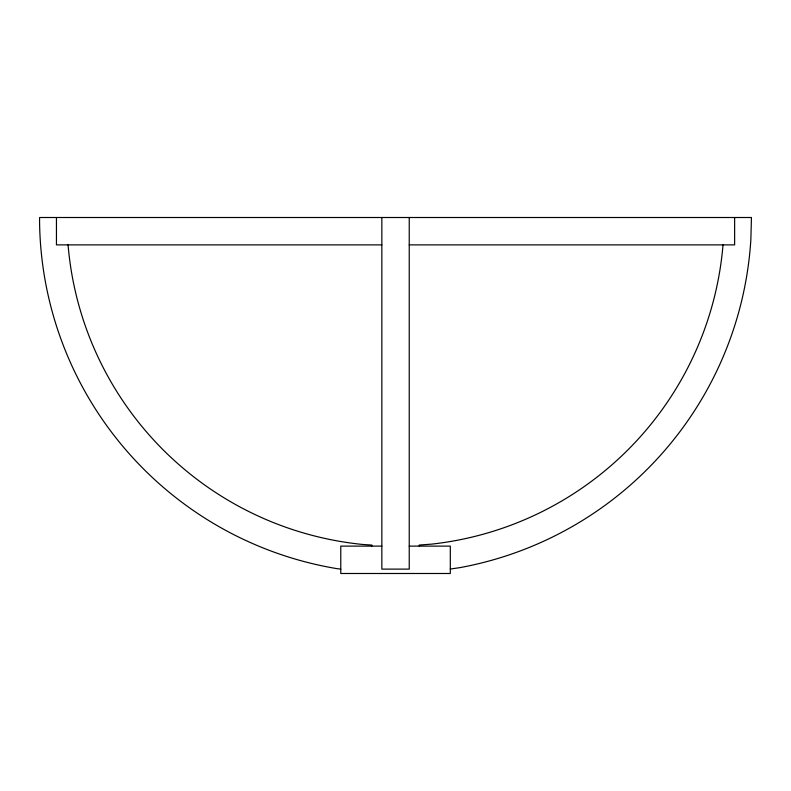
<?xml version="1.0" encoding="UTF-8"?>
<svg xmlns="http://www.w3.org/2000/svg" width="791" height="791" viewBox="0 0 791 791"><rect width="100%" height="100%" fill="white"/><g stroke="black" fill="none" stroke-linecap="round" stroke-linejoin="round"><path stroke-width="1.19" d="M450.306 569.055L460.135 567.592A355.999 355.999 0 0 0 750.857 239.515L751.45 217.505L39.629 217.505L39.55 220.323A355.999 355.999 0 0 0 336.501 568.571L340.773 569.134M381.845 244.884L56.448 244.884L56.448 217.505M409.234 244.884L734.631 244.884L734.631 217.505M381.845 546.116L340.773 546.116L340.773 573.495L450.306 573.495L450.306 546.116L409.234 546.116M419.24 546.116L419.24 545.058L431.56 544.139A328.611 328.611 0 0 0 723.023 244.765M409.234 217.505L409.234 569.115L381.845 569.115L381.845 217.505M371.839 546.116L371.839 545.068L362.861 544.485A328.611 328.611 0 0 1 68.036 244.508"/></g></svg>
